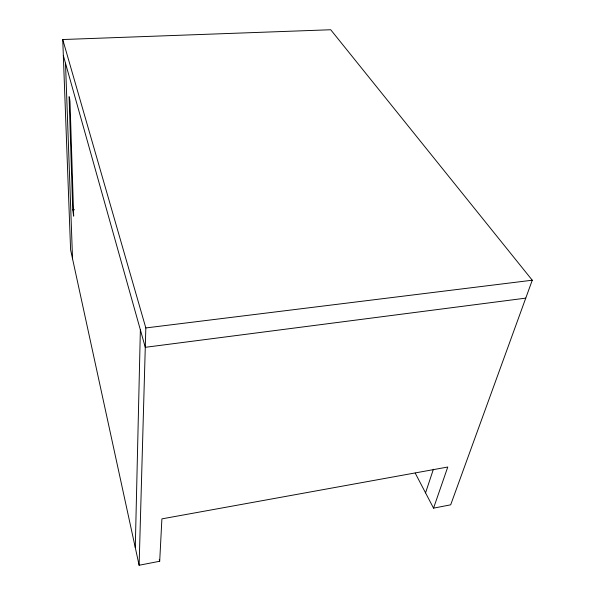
<?xml version="1.0" encoding="UTF-8"?>
<svg xmlns="http://www.w3.org/2000/svg" width="595" height="595" viewBox="0 0 595 595"><rect width="100%" height="100%" fill="white"/><g stroke="black" fill="none" stroke-linecap="round" stroke-linejoin="round"><path stroke-width="0.89" d="M135.281 547.586L140.368 329.823M433.547 508.145L447.767 467.023L161.9 518.87L159.698 561.256L139.118 565.25L145.827 327.942L62.735 39.53L330.716 29.75L532.265 280.215L450.683 504.82L433.547 508.145L415.213 473.107M425.551 492.876L433.398 469.239M525.749 298.132L145.277 347.316L63.338 55.506M145.827 327.942L532.265 280.215M72.739 209.909L69.094 96.695L69.355 97.245A4.41 0.431 85 0 1 70.054 103.225L73.676 216.134L72.739 209.909L74.509 209.752M159.281 559.508L159.698 561.256M139.118 565.25L70.597 249.826L62.735 39.53M65.51 63.241L72.538 258.795"/></g></svg>
